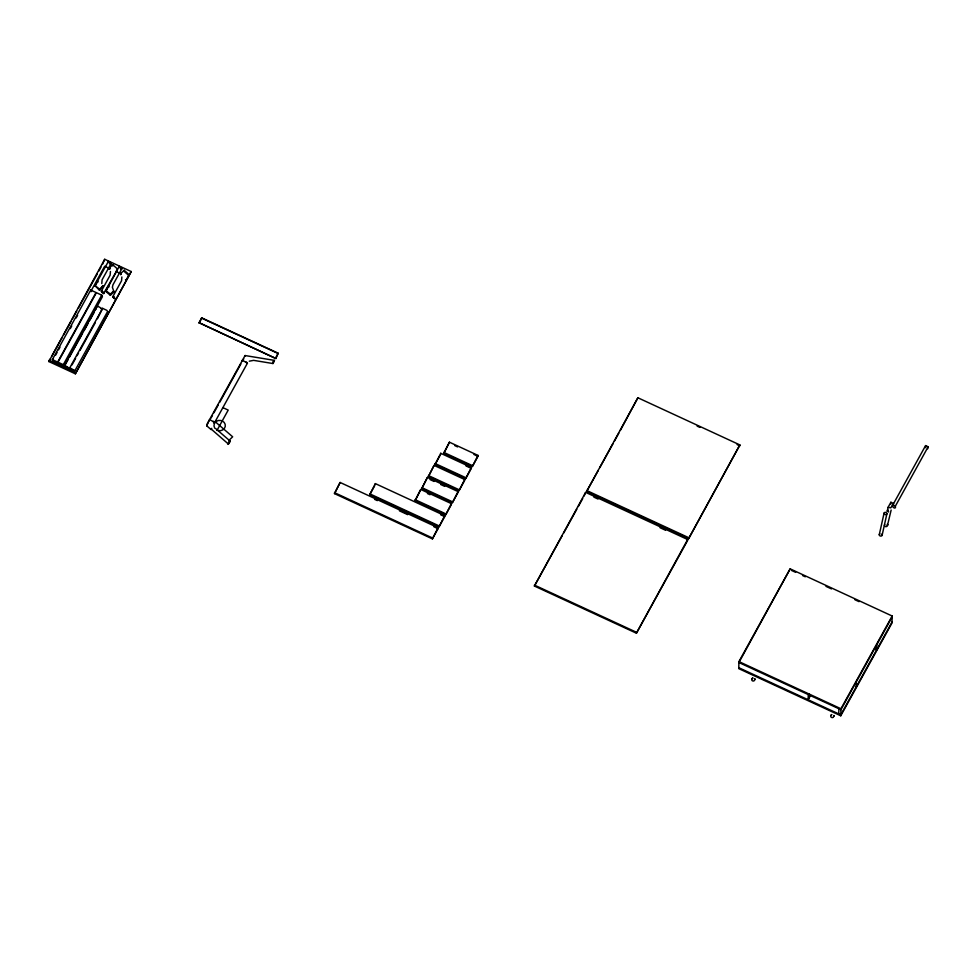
<?xml version="1.0" encoding="UTF-8"?>
<svg xmlns="http://www.w3.org/2000/svg" width="977" height="977" viewBox="0 0 977 977"><rect width="100%" height="100%" fill="white"/><g stroke="black" fill="none" stroke-linecap="round" stroke-linejoin="round"><path stroke-width="1.47" d="M116.581 271.069L103.562 293.613L101.315 291.17L110.132 275.184L110.45 271.472M117.252 269.86L116.727 268.284L112.721 264.73L109.754 267.576C109.668 270.507 108.032 268.748 109.754 267.576M125.471 279.666L126.021 280.228L128.695 275.38L128.17 273.816L124.164 270.263L121.197 273.108L121.258 274.378M245.129 356.251L245.068 355.543L207.087 424.103L206.721 425.813L211.056 429.562L211.728 428.329M48.85 361.551L104.698 259.284L131.223 271.545L75.376 373.812L48.85 361.551L50.316 358.889M64.397 365.19L69.44 368.268L64.36 366.363L64.397 365.19L97.175 305.838L102.255 308.793L100.973 308.781M69.831 367.706L69.794 368.879L74.863 370.784L107.641 311.431L106.762 310.295L102.597 308.353L69.831 367.706L74.863 370.784M75.376 373.812L131.223 271.545M97.627 280.9L98.164 281.877M97.175 305.838L95.685 309.648M99.507 290.279L99.532 289.094L103.403 285.809L99.507 290.279L94.989 285.626L108.362 261.421L110.914 263.79L109.876 262.276M102.365 287.336L102.402 286.151L102.463 287.433M102.597 308.353L97.468 318.758M104.698 259.284L102.463 264.449M113.32 292.453C115.139 291.195 113.173 289.644 113.32 292.453L110.364 295.298L105.797 291.341L108.484 285.919L109.021 286.896M110.364 295.298L110.389 294.114L113.356 291.268M112.685 265.903L112.721 264.73M113.234 292.355L113.259 291.17M124.164 270.263L124.128 271.435L128.695 275.38M211.069 428.964L228.423 444.071L229.998 441.054L229.155 442.447M334.476 493.605L340.13 482.467L438.062 527.739L438.026 528.679L432.396 538.877L334.476 493.605L340.13 482.467M369.685 494.753L375.351 483.615L444.718 515.685L444.694 516.625L439.052 526.823L369.685 494.753L374.618 485.825M375.327 484.555L375.351 483.615M415.115 500.615L420.769 489.477L451.374 503.631L451.35 504.572L445.707 514.769L415.115 500.615L420.769 489.477M421.771 488.561L427.425 477.423L458.03 491.565L458.005 492.506L452.375 502.715L421.771 488.561L427.425 477.423M428.427 476.507L434.081 465.37L464.686 479.512L464.661 480.452L459.031 490.649L428.427 476.507L434.081 465.37M432.396 538.877L438.062 527.739M435.083 464.454L440.737 453.304L471.341 467.458L471.317 468.398L465.687 478.596L435.083 464.454L440.016 455.526M440.712 454.244L440.737 453.304M439.052 526.823L444.718 515.685M443.778 453.34L449.444 442.19L477.997 455.404L477.973 456.344L472.343 466.542L443.778 453.34L449.444 442.19M445.707 514.769L451.374 503.631M452.375 502.715L458.03 491.565M459.031 490.649L464.686 479.512M465.687 478.596L471.341 467.458M472.343 466.542L477.997 455.404M534.407 586.041L585.638 492.359L687.649 539.524L687.625 540.464L636.418 633.206L534.407 586.041L562.202 535.701M585.638 492.359L584.148 495.95M586.64 491.443L637.883 397.773L739.882 444.926L688.651 538.608L586.64 491.443L598.351 470.255M637.883 397.773L620.297 430.503M636.418 633.206L687.649 539.524M688.651 538.608L739.882 444.926M738.942 661.588L738.746 668.634L840.757 715.787L891.964 623.045L892.16 616.011L790.161 568.846L738.942 661.588L840.953 708.752L840.757 715.787M790.161 568.846L738.917 662.528L840.928 709.681L892.135 616.951M808.284 694.598L808.138 699.764L810.592 695.306M809.164 697.908L809.274 694.036M838.742 713.906L838.889 708.74M856.145 687.026L856.292 681.861M876.772 644.771L876.625 649.937L874.586 648.984M890.841 504.022L890.89 502.251L893.442 503.436L893.32 505.378L892.563 505.378M892.819 504.95C891.097 507.234 896.703 510.018 895.372 506.135L928.15 446.782L925.598 445.597L892.819 504.95L895.372 506.135M925.598 445.597L925.707 447.735M928.15 446.782L927.71 448.785M105.797 291.341L119.218 266.44L121.771 268.809L120.745 267.295M249.294 361.185L253.605 360.354L272.901 363.529L273.145 361.575L274.476 360.403L272.962 363.542L273.548 361.637M110.902 263.839L102.084 279.825L101.803 283.599M113.784 298.254L112.844 296.581L114.004 296.739L115.298 299.121L112.758 296.69L113.808 297.081M121.759 268.858L112.941 284.844L112.392 287.348L113.283 289.79M272.888 363.322L273.523 362.821M213.511 422.662L214.61 422.614L247.425 363.188L242.345 360.183L242.308 361.356L243.725 358.803M754.708 678.673A1.417 1.087 12.6 0 1 754.757 679.638C754.305 682.471 750.214 680.639 752.192 678.453M831.195 715.274L831.244 715.005A1.417 1.087 12.6 0 1 831.879 714.578A1.453 1.319 1.6 0 0 831.146 715.249C829.388 717.448 833.54 718.84 833.796 716.19A1.417 1.087 12.6 0 0 833.894 715.506M879.288 534.627L884.075 513.145M890.89 502.251L888.069 507.356L887.238 511.093L888.508 511.679L887.751 510.556M882.109 535.298L886.896 513.804A1.453 1.111 12.6 0 0 885.003 512.375A1.453 1.111 12.6 0 0 884.551 514.244A1.453 1.111 12.6 0 0 886.896 513.804M884.747 524.527C883.196 526.688 887.311 527.727 887.458 525.235M887.568 524.979L891.146 510.043M103.855 293.589C103.391 290.902 100.045 290.291 102.341 292.721M108.362 261.421L108.63 262.215M119.218 266.44L120.256 268.089M213.694 422.614L214.647 422.406L209.566 419.536L206.721 425.813M246.692 363.249L247.389 362.955L246.18 361.954M213.426 421.319L214.647 422.54M215.685 428.585L229.974 440.945L228.423 444.071M51.793 356.226L62.076 337.602M63.542 334.952L70.881 321.641M72.359 318.99L76.756 311.004M78.233 308.341L97.321 273.768M98.799 271.105L100.997 267.112M52.331 359.609L90.739 290.059L96.064 292.526L57.655 362.076L58.388 363.603L53.063 361.148L52.331 359.609L57.655 362.076M51.94 361.795L53.405 359.133M55.604 355.152L57.069 352.502M58.535 349.851L60 347.201M70.259 328.626L71.724 325.964M76.121 318.013L77.586 315.351M90.776 291.476L104.686 266.269L110.206 268.822M94.94 286.322L96.943 282.695M57.985 362.223L96.393 292.673L101.718 295.139L102.451 296.666L64.042 366.216L58.718 363.762L57.985 362.223L63.31 364.69L64.042 366.216M63.31 364.69L101.718 295.139M64.36 366.363L68.011 359.768M69.465 357.13L82.569 333.389M84.034 330.751L88.394 322.837M89.86 320.2L94.232 312.286M71.98 364.922L75.62 358.327M77.073 355.689L78.539 353.051M79.992 350.413L95.282 322.715M112.746 296.825L121.575 280.717L121.856 276.931M199.027 322.691L201.702 317.843L278.201 353.222L275.88 358.535L199.027 322.691L275.88 358.535M199.381 323.167L201.702 317.843M210.995 418.071L212.449 415.433M213.914 412.795L218.274 404.881M219.74 402.243L240.855 363.994M216.992 430.405L228.203 410.096L223.11 407.739M275.526 358.058L278.201 353.222M563.668 533.051L576.833 509.2M578.299 506.55L582.695 498.6M599.805 467.604L612.982 443.753M614.435 441.103L618.832 433.153M887.91 509.86L887.238 511.093L888.508 511.679M893.442 503.436L890.792 507.832L888.069 507.356M840.953 708.752L892.16 616.011M891.989 622.117L840.782 714.846L738.771 667.694M228.74 440.578L232.66 436.804L215.331 421.808M227.641 443.912L229.986 441.653M101.339 291.109L102.365 291.549M229.925 440.932L229.375 441.653M94.989 285.626L99.532 289.094M105.858 290.645L110.389 294.114M120.623 274.757L121.197 273.108M245.068 355.543L274.403 360.379M109.986 263.924L110.828 263.924L109.851 263.448M216.955 430.124L218.347 430.613A5.703 5.203 1.6 0 0 222.377 421.002L220.985 420.501A5.703 5.203 1.6 0 0 214.806 428.268M120.684 268.883L121.685 268.944L120.708 268.48M697.126 426.119L699.886 427.389M737.098 444.596L739.858 445.866M791.504 570.421L795.644 572.339M802.532 575.514L805.292 576.796M825.968 586.359L831.488 588.899M854.912 599.744L859.052 601.649M115.726 271.374L121.258 273.926M586.664 490.503L688.675 537.668M593.882 497.122L598.022 499.039M660.049 527.714L665.569 530.267M202.044 318.331L277.187 353.063M454.855 445.646L457.578 446.904M473.894 454.452L477.973 456.344M443.802 452.4L472.367 465.602M465.992 465.931L471.317 468.398M435.107 463.513L465.711 477.655M428.451 475.567L459.056 489.721M430.063 479.597L434.057 481.441M440.7 484.507L444.694 486.363M421.795 487.621L452.4 501.775M427.401 493.495L430.063 494.728M415.14 499.674L445.744 513.829M440.603 514.732L444.694 516.625M369.721 493.812L439.076 525.882M374.582 499.345L377.342 500.615M399.41 510.824L407.69 514.647M433.898 526.762L438.026 528.679M48.887 360.379L75.4 372.64M334.5 492.664L432.42 537.936M534.431 585.101L636.442 632.266M109.668 263.301L108.85 262.508M90.739 290.059L91.472 291.586M881.633 534.199A1.453 1.111 12.6 0 1 881.706 535.848A1.453 1.111 12.6 0 1 879.581 535.579A1.453 1.111 12.6 0 1 879.886 533.967M887.409 525.504A1.453 1.319 1.6 0 0 887.324 524.185A1.417 1.087 12.6 0 1 887.482 525.247M752.131 678.722A1.453 1.319 1.6 0 1 752.803 678.123M754.769 678.893A1.453 1.319 1.6 0 1 754.684 679.894M752.229 678.478A1.417 1.087 12.6 0 1 752.876 678.05M833.869 715.604A1.453 1.319 1.6 0 1 833.735 716.446"/></g></svg>
